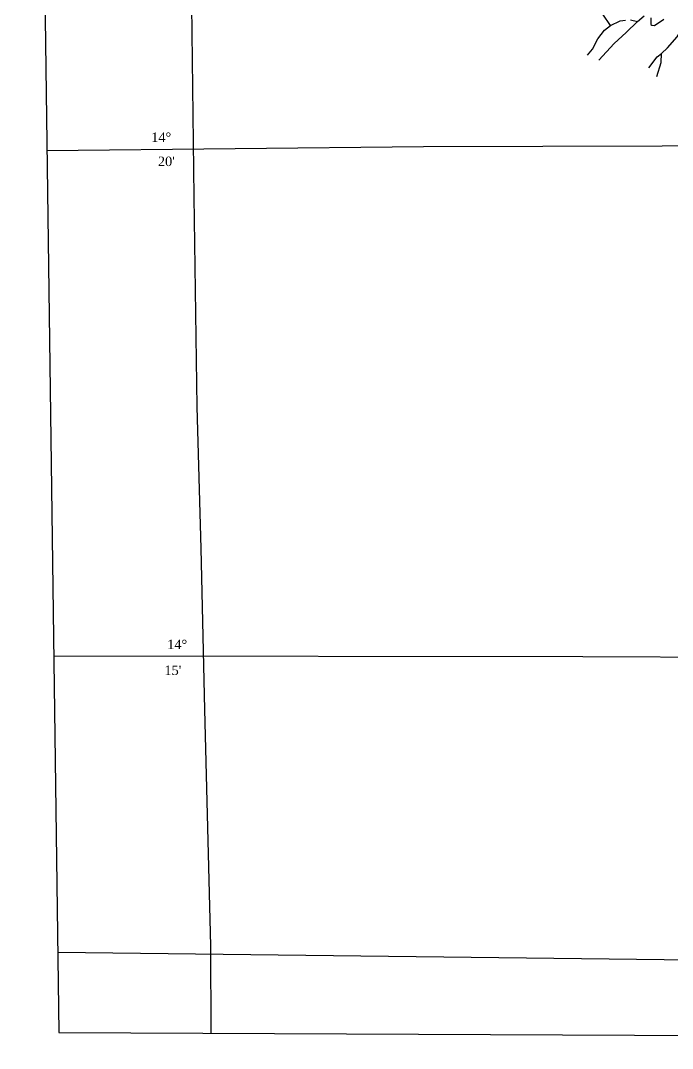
# Model space of a CAD drawing. Header units: millimetres. Extents: x 46 to 1858, y 42 to 1542.
# Drawn here: x 46 to 424, y 42 to 638 of the extents above; entities that cross this region are included whole.
import ezdxf

# ---------------------------------------------------------------- set-up
doc = ezdxf.new("R2010")
doc.units = ezdxf.units.MM
doc.header["$MEASUREMENT"] = 0
for name, color, linetype in [('CONTOUR', 31, 'Continuous'), ('NALA', 4, 'Continuous'), ('TEXT', 7, 'Continuous')]:
    doc.layers.add(name, color=color, linetype=linetype)
doc.layers.add('TITLE', color=7, linetype='Continuous', lineweight=30)
doc.styles.get("Standard").update_dxf_attribs({"font": 'times.ttf'})

msp = doc.modelspace()

# ---------------------------------------------------------------- linework, layer by layer
at = {"layer": 'CONTOUR'}
msp.add_lwpolyline([(411.34, 639.52), (411.34, 637.19), (411.45, 635.68), (411.95, 635.17), (413.47, 635.07), (418.84, 638.71)], dxfattribs=at)
at = {"layer": 'NALA'}
for points in [[(410.13, 610.43), (415.14, 616.84), (417.54, 618.74), (420.95, 622.04), (426.56, 628.55), (430.57, 634.82), (435.88, 647.03), (438.59, 652.94)], [(387.95, 635.11), (383.6, 641.69), (380.79, 644.82)], [(374.62, 617.79), (377.52, 621.4), (380.63, 627.4), (384.44, 632.41), (387.95, 635.11), (393.66, 637.81), (396.77, 638.21)], [(399.57, 638.41), (403.58, 637.31), (407.49, 640.71)], [(381.23, 614.99), (390.15, 624.7), (397.17, 631.01), (403.58, 637.31)], [(414.84, 605.53), (417.34, 613.54), (417.54, 618.74)]]:
    msp.add_lwpolyline(points, dxfattribs=at)
at = {"layer": 'TITLE'}
msp.add_lwpolyline([(68.13, 51.02), (526.98, 48.99), (1287.44, 42.31), (1383.18, 41.8), (1858.4, 51.96), (1856.87, 178.61), (1852.4, 800.35), (1850.04, 1535.56), (1607.41, 1535.56), (45.94, 1541.67), (49.72, 1413.44)], close=True, dxfattribs=at)
for points in [[(156.46, 50.63), (156.19, 101.33), (152.84, 238.39), (150.7, 331.65), (148.42, 413.88), (146.67, 535.62), (145.19, 646.6), (142.63, 818.47), (141.29, 924.89), (139.01, 1111.39), (138.07, 1254.09), (136.99, 1377.31), (136.86, 1491.79), (137.53, 1541.31)], [(61.22, 562.58), (279.52, 564.81), (556.39, 565.7), (632.36, 566.36), (874.63, 569.48), (989.92, 569.93), (1235.27, 571.51), (1507.6, 575.51), (1724.63, 580.66), (1853.97, 582.44)], [(65.18, 269.43), (371.96, 269.13), (461.78, 268.81), (934.22, 272.01), (1063.64, 274.26), (1484.45, 286.17), (1856.02, 297.79)], [(67.5, 97.72), (467.11, 92.84), (911.29, 92.07), (1585.13, 83.05)]]:
    msp.add_lwpolyline(points, dxfattribs=at)

# ---------------------------------------------------------------- texts
at = {"layer": 'TEXT'}
for s, p in [('14°', (121.71, 567.5)), ("20'", (125.58, 553.52)), ('14°', (130.97, 273.37)), ("15'", (129.36, 258.36))]:
    msp.add_text(s, height=5.49, dxfattribs=at).set_placement(p)

doc.saveas('drawing.dxf')
